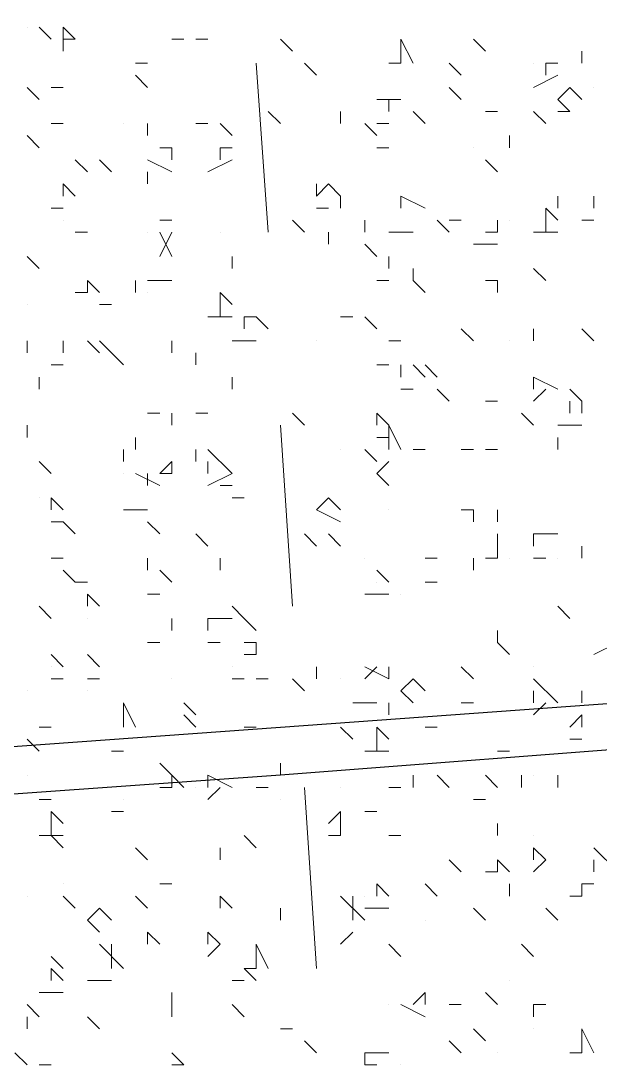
# Model space of a CAD drawing. Header units: millimetres. Extents: x 2928 to 3112, y 1220 to 1280.
# Drawn here: x 3000.5372 to 3000.6972, y 1265.699 to 1265.989 of the extents above; entities that cross this region are included whole.
import ezdxf

# ---------------------------------------------------------------- set-up
doc = ezdxf.new("R2010")
doc.units = ezdxf.units.MM

msp = doc.modelspace()

# ---------------------------------------------------------------- linework, layer by layer
at = {"color": 253, "linetype": 'Continuous', "lineweight": -2, "true_color": 0x9a9a9a}
for points in [[(3000.72217, 1264.49062), (3001.62218, 1264.55729), (3001.48551, 1266.46398), (3001.1255, 1266.43731), (3001.17217, 1265.82397), (3000.60883, 1265.78064)], [(3000.00882, 1266.36731), (3000.05549, 1265.75397), (3000.60883, 1265.79397), (3001.16217, 1265.83397), (3001.1155, 1266.44731)], [(3000.60883, 1265.78064), (3000.04549, 1265.74064), (3000.00216, 1266.35731), (2999.64548, 1266.32731), (2999.78549, 1264.42395), (3000.6855, 1264.49062)]]:
    msp.add_lwpolyline(points, dxfattribs=at)
at = {"color": 92, "linetype": 'Continuous', "lineweight": 5, "true_color": 0x00b800}
for points in [[(3000.53883, 1265.98731), (3000.53883, 1265.98731)], [(3000.67883, 1265.97731), (3000.67883, 1265.97731)], [(3000.6955, 1265.97064), (3000.6955, 1265.97064)], [(3000.5655, 1265.96064), (3000.5655, 1265.96064)], [(3000.5955, 1265.95397), (3000.5955, 1265.95397)], [(3000.66217, 1265.95397), (3000.66217, 1265.95397)], [(3000.54883, 1265.93397), (3000.54883, 1265.93397)], [(3000.67217, 1265.93397), (3000.67217, 1265.93397)], [(3000.57216, 1265.93064), (3000.57216, 1265.93064)], [(3000.59216, 1265.93064), (3000.59216, 1265.93064)], [(3000.6455, 1265.93064), (3000.6455, 1265.93064)], [(3000.57216, 1265.91397), (3000.57216, 1265.91397)], [(3000.53883, 1265.91064), (3000.53883, 1265.91064)], [(3000.61883, 1265.90064), (3000.61883, 1265.90064)], [(3000.67217, 1265.90064), (3000.67217, 1265.90064)], [(3000.54216, 1265.88731), (3000.54216, 1265.88731)], [(3000.6255, 1265.87064), (3000.6255, 1265.87064)], [(3000.64216, 1265.87064), (3000.64216, 1265.87064)], [(3000.5655, 1265.86397), (3000.5655, 1265.86397)], [(3000.54216, 1265.85731), (3000.54216, 1265.85731)], [(3000.63883, 1265.85397), (3000.63883, 1265.85397)], [(3000.63216, 1265.84064), (3000.63216, 1265.84064)], [(3000.67217, 1265.84064), (3000.67217, 1265.84064)], [(3000.6855, 1265.84064), (3000.6855, 1265.84064)], [(3000.6355, 1265.83397), (3000.6355, 1265.83397)], [(3000.63883, 1265.83064), (3000.63883, 1265.83064)], [(3000.64216, 1265.83064), (3000.64216, 1265.83064)], [(3000.5555, 1265.82397), (3000.5555, 1265.82397)], [(3000.66883, 1265.81731), (3000.66883, 1265.81731)], [(3000.5455, 1265.81064), (3000.5455, 1265.81064)], [(3000.5955, 1265.81064), (3000.5955, 1265.81064)], [(3000.63216, 1265.81064), (3000.63216, 1265.81064)], [(3000.67883, 1265.81064), (3000.67883, 1265.81064)], [(3000.57883, 1265.80731), (3000.57883, 1265.80731)], [(3000.6255, 1265.80731), (3000.6255, 1265.80731)], [(3000.66217, 1265.80731), (3000.66217, 1265.80731)], [(3000.53883, 1265.80397), (3000.53883, 1265.80397)], [(3000.5555, 1265.80397), (3000.5555, 1265.80397)], [(3000.53883, 1265.78064), (3000.53883, 1265.78064)], [(3000.67883, 1265.78064), (3000.67883, 1265.78064)], [(3000.5855, 1265.7773), (3000.5855, 1265.7773)], [(3000.6255, 1265.7773), (3000.6255, 1265.7773)], [(3000.5655, 1265.77397), (3000.5655, 1265.77397)], [(3000.5655, 1265.77397), (3000.5655, 1265.77397)], [(3000.60883, 1265.77397), (3000.60883, 1265.77397)], [(3000.67883, 1265.76397), (3000.67883, 1265.76397)], [(3000.54883, 1265.75064), (3000.54883, 1265.75064)], [(3000.53883, 1265.7473), (3000.53883, 1265.7473)], [(3000.63216, 1265.7473), (3000.63216, 1265.7473)], [(3000.64883, 1265.74064), (3000.64883, 1265.74064)], [(3000.60216, 1265.7273), (3000.60216, 1265.7273)], [(3000.67217, 1265.72397), (3000.67217, 1265.72397)], [(3000.63883, 1265.7173), (3000.63883, 1265.7173)], [(3000.6455, 1265.7173), (3000.6455, 1265.7173)], [(3000.67883, 1265.7173), (3000.67883, 1265.7173)], [(3000.67883, 1265.71064), (3000.67883, 1265.71064)], [(3000.66883, 1265.70397), (3000.66883, 1265.70397)], [(3000.69217, 1265.70397), (3000.69217, 1265.70397)], [(3000.64216, 1265.70064), (3000.64216, 1265.70064)]]:
    msp.add_lwpolyline(points, close=True, dxfattribs=at)
for points in [[(3000.5455, 1265.98397), (3000.54216, 1265.98731), (3000.54216, 1265.98731)], [(3000.54883, 1265.98731), (3000.55216, 1265.98397), (3000.55216, 1265.98397)], [(3000.54883, 1265.98731), (3000.54883, 1265.98397), (3000.54883, 1265.98397)], [(3000.54883, 1265.98064), (3000.54883, 1265.98397), (3000.54883, 1265.98397)], [(3000.55216, 1265.98397), (3000.54883, 1265.98397), (3000.54883, 1265.98397)], [(3000.57883, 1265.98397), (3000.58216, 1265.98397), (3000.58216, 1265.98397)], [(3000.58883, 1265.98397), (3000.5855, 1265.98397), (3000.5855, 1265.98397)], [(3000.61216, 1265.98064), (3000.60883, 1265.98397), (3000.60883, 1265.98397)], [(3000.64216, 1265.98397), (3000.6455, 1265.97731), (3000.6455, 1265.97731)], [(3000.64216, 1265.98397), (3000.64216, 1265.97731), (3000.64216, 1265.97731)], [(3000.6655, 1265.98064), (3000.66217, 1265.98397), (3000.66217, 1265.98397)], [(3000.69217, 1265.97731), (3000.69217, 1265.98064), (3000.69217, 1265.98064)], [(3000.57216, 1265.97731), (3000.56883, 1265.97731), (3000.56883, 1265.97731)], [(3000.61883, 1265.97397), (3000.6155, 1265.97731), (3000.6155, 1265.97731)], [(3000.63883, 1265.97731), (3000.64216, 1265.97731), (3000.64216, 1265.97731)], [(3000.65883, 1265.97397), (3000.6555, 1265.97731), (3000.6555, 1265.97731)], [(3000.68217, 1265.97731), (3000.6855, 1265.97731), (3000.6855, 1265.97731)], [(3000.68217, 1265.97731), (3000.68217, 1265.97397), (3000.68217, 1265.97397)], [(3000.57216, 1265.97064), (3000.56883, 1265.97397), (3000.56883, 1265.97397)], [(3000.67883, 1265.97064), (3000.6855, 1265.97397), (3000.6855, 1265.97397)], [(3000.54216, 1265.96731), (3000.53883, 1265.97064), (3000.53883, 1265.97064)], [(3000.54883, 1265.97064), (3000.5455, 1265.97064), (3000.5455, 1265.97064)], [(3000.65883, 1265.96731), (3000.6555, 1265.97064), (3000.6555, 1265.97064)], [(3000.68883, 1265.97064), (3000.6855, 1265.96731), (3000.6855, 1265.96731)], [(3000.68883, 1265.97064), (3000.69217, 1265.96731), (3000.69217, 1265.96731)], [(3000.63883, 1265.96731), (3000.6355, 1265.96731), (3000.6355, 1265.96731)], [(3000.63883, 1265.96731), (3000.64216, 1265.96731), (3000.64216, 1265.96731)], [(3000.63883, 1265.96731), (3000.63883, 1265.96397), (3000.63883, 1265.96397)], [(3000.6855, 1265.96731), (3000.68883, 1265.96397), (3000.68883, 1265.96397)], [(3000.60883, 1265.96064), (3000.6055, 1265.96397), (3000.6055, 1265.96397)], [(3000.6255, 1265.96064), (3000.6255, 1265.96397), (3000.6255, 1265.96397)], [(3000.64883, 1265.96064), (3000.6455, 1265.96397), (3000.6455, 1265.96397)], [(3000.66883, 1265.96397), (3000.6655, 1265.96397), (3000.6655, 1265.96397)], [(3000.68217, 1265.96064), (3000.67883, 1265.96397), (3000.67883, 1265.96397)], [(3000.68883, 1265.96397), (3000.6855, 1265.96397), (3000.6855, 1265.96397)], [(3000.54883, 1265.96064), (3000.5455, 1265.96064), (3000.5455, 1265.96064)], [(3000.57216, 1265.95731), (3000.57216, 1265.96064), (3000.57216, 1265.96064)], [(3000.58883, 1265.96064), (3000.5855, 1265.96064), (3000.5855, 1265.96064)], [(3000.5955, 1265.95731), (3000.59216, 1265.96064), (3000.59216, 1265.96064)], [(3000.6355, 1265.95731), (3000.63216, 1265.96064), (3000.63216, 1265.96064)], [(3000.6355, 1265.96064), (3000.63883, 1265.96064), (3000.63883, 1265.96064)], [(3000.54216, 1265.95397), (3000.53883, 1265.95731), (3000.53883, 1265.95731)], [(3000.67217, 1265.95397), (3000.67217, 1265.95731), (3000.67217, 1265.95731)], [(3000.57883, 1265.95397), (3000.5755, 1265.95397), (3000.5755, 1265.95397)], [(3000.57883, 1265.95397), (3000.57883, 1265.95064), (3000.57883, 1265.95064)], [(3000.59216, 1265.95397), (3000.5955, 1265.95397), (3000.5955, 1265.95397)], [(3000.59216, 1265.95397), (3000.59216, 1265.95064), (3000.59216, 1265.95064)], [(3000.63883, 1265.95397), (3000.6355, 1265.95397), (3000.6355, 1265.95397)], [(3000.5555, 1265.94731), (3000.55216, 1265.95064), (3000.55216, 1265.95064)], [(3000.56216, 1265.94731), (3000.55883, 1265.95064), (3000.55883, 1265.95064)], [(3000.57216, 1265.95064), (3000.57883, 1265.94731), (3000.57883, 1265.94731)], [(3000.58883, 1265.94731), (3000.5955, 1265.95064), (3000.5955, 1265.95064)], [(3000.66883, 1265.94731), (3000.6655, 1265.95064), (3000.6655, 1265.95064)], [(3000.57216, 1265.94397), (3000.57216, 1265.94731), (3000.57216, 1265.94731)], [(3000.54883, 1265.94397), (3000.55216, 1265.94064), (3000.55216, 1265.94064)], [(3000.54883, 1265.94397), (3000.54883, 1265.94064), (3000.54883, 1265.94064)], [(3000.62216, 1265.94397), (3000.61883, 1265.94064), (3000.61883, 1265.94064)], [(3000.61883, 1265.94064), (3000.61883, 1265.94397), (3000.61883, 1265.94397)], [(3000.62216, 1265.94397), (3000.6255, 1265.94064), (3000.6255, 1265.94064)], [(3000.6255, 1265.93731), (3000.6255, 1265.94064), (3000.6255, 1265.94064)], [(3000.64216, 1265.94064), (3000.64883, 1265.93731), (3000.64883, 1265.93731)], [(3000.64216, 1265.94064), (3000.64216, 1265.93731), (3000.64216, 1265.93731)], [(3000.6855, 1265.93731), (3000.6855, 1265.94064), (3000.6855, 1265.94064)], [(3000.6955, 1265.93731), (3000.6955, 1265.94064), (3000.6955, 1265.94064)], [(3000.5455, 1265.93731), (3000.54883, 1265.93731), (3000.54883, 1265.93731)], [(3000.61883, 1265.93731), (3000.62216, 1265.93731), (3000.62216, 1265.93731)], [(3000.68217, 1265.93731), (3000.6855, 1265.93397), (3000.6855, 1265.93397)], [(3000.68217, 1265.93731), (3000.68217, 1265.93064), (3000.68217, 1265.93064)], [(3000.57883, 1265.93397), (3000.5755, 1265.93397), (3000.5755, 1265.93397)], [(3000.6155, 1265.93064), (3000.61216, 1265.93397), (3000.61216, 1265.93397)], [(3000.63216, 1265.93064), (3000.63216, 1265.93397), (3000.63216, 1265.93397)], [(3000.6555, 1265.93064), (3000.65216, 1265.93397), (3000.65216, 1265.93397)], [(3000.65883, 1265.93397), (3000.6555, 1265.93397), (3000.6555, 1265.93397)], [(3000.66883, 1265.93397), (3000.66883, 1265.93064), (3000.66883, 1265.93064)], [(3000.6955, 1265.93397), (3000.69217, 1265.93397), (3000.69217, 1265.93397)], [(3000.5555, 1265.93064), (3000.55216, 1265.93064), (3000.55216, 1265.93064)], [(3000.5755, 1265.93064), (3000.57883, 1265.92397), (3000.57883, 1265.92397)], [(3000.57883, 1265.93064), (3000.5755, 1265.92397), (3000.5755, 1265.92397)], [(3000.62216, 1265.92731), (3000.62216, 1265.93064), (3000.62216, 1265.93064)], [(3000.63883, 1265.93064), (3000.6455, 1265.93064), (3000.6455, 1265.93064)], [(3000.66883, 1265.93064), (3000.6655, 1265.93064), (3000.6655, 1265.93064)], [(3000.67883, 1265.93064), (3000.6855, 1265.93064), (3000.6855, 1265.93064)], [(3000.6355, 1265.92397), (3000.63216, 1265.92731), (3000.63216, 1265.92731)], [(3000.66217, 1265.92731), (3000.66883, 1265.92731), (3000.66883, 1265.92731)], [(3000.54216, 1265.92064), (3000.53883, 1265.92397), (3000.53883, 1265.92397)], [(3000.5955, 1265.92064), (3000.5955, 1265.92397), (3000.5955, 1265.92397)], [(3000.63883, 1265.92397), (3000.63883, 1265.92064), (3000.63883, 1265.92064)], [(3000.63883, 1265.92397), (3000.63883, 1265.92064), (3000.63883, 1265.92064)], [(3000.6455, 1265.91731), (3000.6455, 1265.92064), (3000.6455, 1265.92064)], [(3000.68217, 1265.91731), (3000.67883, 1265.92064), (3000.67883, 1265.92064)], [(3000.5555, 1265.91731), (3000.55883, 1265.91397), (3000.55883, 1265.91397)], [(3000.5555, 1265.91731), (3000.5555, 1265.91397), (3000.5555, 1265.91397)], [(3000.56883, 1265.91397), (3000.56883, 1265.91731), (3000.56883, 1265.91731)], [(3000.57216, 1265.91731), (3000.57883, 1265.91731), (3000.57883, 1265.91731)], [(3000.6355, 1265.91731), (3000.63883, 1265.91731), (3000.63883, 1265.91731)], [(3000.64883, 1265.91397), (3000.6455, 1265.91731), (3000.6455, 1265.91731)], [(3000.66883, 1265.91731), (3000.6655, 1265.91731), (3000.6655, 1265.91731)], [(3000.66883, 1265.91397), (3000.66883, 1265.91731), (3000.66883, 1265.91731)], [(3000.55216, 1265.91397), (3000.5555, 1265.91397), (3000.5555, 1265.91397)], [(3000.59216, 1265.91397), (3000.5955, 1265.91064), (3000.5955, 1265.91064)], [(3000.59216, 1265.91397), (3000.59216, 1265.90731), (3000.59216, 1265.90731)], [(3000.56216, 1265.91064), (3000.55883, 1265.91064), (3000.55883, 1265.91064)], [(3000.58883, 1265.90731), (3000.5955, 1265.90731), (3000.5955, 1265.90731)], [(3000.60216, 1265.90731), (3000.59883, 1265.90731), (3000.59883, 1265.90731)], [(3000.59883, 1265.90731), (3000.59883, 1265.90397), (3000.59883, 1265.90397)], [(3000.62883, 1265.90731), (3000.6255, 1265.90731), (3000.6255, 1265.90731)], [(3000.6355, 1265.90397), (3000.63216, 1265.90731), (3000.63216, 1265.90731)], [(3000.66217, 1265.90064), (3000.65883, 1265.90397), (3000.65883, 1265.90397)], [(3000.66217, 1265.90064), (3000.65883, 1265.90397), (3000.65883, 1265.90397)], [(3000.67883, 1265.90064), (3000.67883, 1265.90397), (3000.67883, 1265.90397)], [(3000.6955, 1265.90064), (3000.69217, 1265.90397), (3000.69217, 1265.90397)], [(3000.53883, 1265.89731), (3000.53883, 1265.90064), (3000.53883, 1265.90064)], [(3000.54883, 1265.90064), (3000.54883, 1265.89731), (3000.54883, 1265.89731)], [(3000.54883, 1265.90064), (3000.54883, 1265.89731), (3000.54883, 1265.89731)], [(3000.55883, 1265.89731), (3000.5555, 1265.90064), (3000.5555, 1265.90064)], [(3000.56216, 1265.89731), (3000.55883, 1265.90064), (3000.55883, 1265.90064)], [(3000.57883, 1265.89731), (3000.57883, 1265.90064), (3000.57883, 1265.90064)], [(3000.5955, 1265.90064), (3000.60216, 1265.90064), (3000.60216, 1265.90064)], [(3000.60216, 1265.90064), (3000.59883, 1265.90064), (3000.59883, 1265.90064)], [(3000.64216, 1265.90064), (3000.63883, 1265.90064), (3000.63883, 1265.90064)], [(3000.5655, 1265.89397), (3000.56216, 1265.89731), (3000.56216, 1265.89731)], [(3000.5855, 1265.89397), (3000.5855, 1265.89731), (3000.5855, 1265.89731)], [(3000.5455, 1265.89397), (3000.54883, 1265.89397), (3000.54883, 1265.89397)], [(3000.63883, 1265.89397), (3000.6355, 1265.89397), (3000.6355, 1265.89397)], [(3000.64216, 1265.89397), (3000.64216, 1265.89064), (3000.64216, 1265.89064)], [(3000.6455, 1265.89397), (3000.64883, 1265.89064), (3000.64883, 1265.89064)], [(3000.65216, 1265.89064), (3000.64883, 1265.89397), (3000.64883, 1265.89397)], [(3000.54216, 1265.88731), (3000.54216, 1265.89064), (3000.54216, 1265.89064)], [(3000.5955, 1265.88731), (3000.5955, 1265.89064), (3000.5955, 1265.89064)], [(3000.67883, 1265.89064), (3000.6855, 1265.88731), (3000.6855, 1265.88731)], [(3000.67883, 1265.89064), (3000.67883, 1265.88731), (3000.67883, 1265.88731)], [(3000.64216, 1265.88731), (3000.6455, 1265.88731), (3000.6455, 1265.88731)], [(3000.6555, 1265.88397), (3000.65216, 1265.88731), (3000.65216, 1265.88731)], [(3000.67883, 1265.88397), (3000.68217, 1265.88731), (3000.68217, 1265.88731)], [(3000.69217, 1265.88397), (3000.68883, 1265.88731), (3000.68883, 1265.88731)], [(3000.66883, 1265.88397), (3000.6655, 1265.88397), (3000.6655, 1265.88397)], [(3000.68883, 1265.88397), (3000.68883, 1265.88064), (3000.68883, 1265.88064)], [(3000.69217, 1265.88397), (3000.69217, 1265.88064), (3000.69217, 1265.88064)], [(3000.5755, 1265.88064), (3000.57216, 1265.88064), (3000.57216, 1265.88064)], [(3000.57883, 1265.87731), (3000.57883, 1265.88064), (3000.57883, 1265.88064)], [(3000.58883, 1265.88064), (3000.5855, 1265.88064), (3000.5855, 1265.88064)], [(3000.6155, 1265.87731), (3000.61216, 1265.88064), (3000.61216, 1265.88064)], [(3000.6355, 1265.88064), (3000.63883, 1265.87731), (3000.63883, 1265.87731)], [(3000.6355, 1265.88064), (3000.6355, 1265.87731), (3000.6355, 1265.87731)], [(3000.67883, 1265.87731), (3000.6755, 1265.88064), (3000.6755, 1265.88064)], [(3000.53883, 1265.87397), (3000.53883, 1265.87731), (3000.53883, 1265.87731)], [(3000.63883, 1265.87731), (3000.64216, 1265.87064), (3000.64216, 1265.87064)], [(3000.63883, 1265.87731), (3000.63883, 1265.87064), (3000.63883, 1265.87064)], [(3000.6855, 1265.87731), (3000.69217, 1265.87731), (3000.69217, 1265.87731)], [(3000.56883, 1265.87064), (3000.56883, 1265.87397), (3000.56883, 1265.87397)], [(3000.6355, 1265.87397), (3000.63883, 1265.87397), (3000.63883, 1265.87397)], [(3000.6855, 1265.87064), (3000.6855, 1265.87397), (3000.6855, 1265.87397)], [(3000.5655, 1265.86731), (3000.5655, 1265.87064), (3000.5655, 1265.87064)], [(3000.5855, 1265.86731), (3000.5855, 1265.87064), (3000.5855, 1265.87064)], [(3000.58883, 1265.87064), (3000.5955, 1265.86397), (3000.5955, 1265.86397)], [(3000.6355, 1265.86731), (3000.63216, 1265.87064), (3000.63216, 1265.87064)], [(3000.64883, 1265.87064), (3000.6455, 1265.87064), (3000.6455, 1265.87064)], [(3000.66217, 1265.87064), (3000.65883, 1265.87064), (3000.65883, 1265.87064)], [(3000.66883, 1265.87064), (3000.6655, 1265.87064), (3000.6655, 1265.87064)], [(3000.5455, 1265.86397), (3000.54216, 1265.86731), (3000.54216, 1265.86731)], [(3000.57883, 1265.86731), (3000.5755, 1265.86397), (3000.5755, 1265.86397)], [(3000.57883, 1265.86731), (3000.57883, 1265.86397), (3000.57883, 1265.86397)], [(3000.58883, 1265.86731), (3000.58883, 1265.86397), (3000.58883, 1265.86397)], [(3000.6355, 1265.86397), (3000.63883, 1265.86731), (3000.63883, 1265.86731)], [(3000.56883, 1265.86397), (3000.5755, 1265.86064), (3000.5755, 1265.86064)], [(3000.57216, 1265.86397), (3000.57216, 1265.86064), (3000.57216, 1265.86064)], [(3000.5755, 1265.86397), (3000.57883, 1265.86397), (3000.57883, 1265.86397)], [(3000.58883, 1265.86064), (3000.5955, 1265.86397), (3000.5955, 1265.86397)], [(3000.63883, 1265.86064), (3000.6355, 1265.86397), (3000.6355, 1265.86397)], [(3000.5955, 1265.86064), (3000.59216, 1265.86064), (3000.59216, 1265.86064)], [(3000.5455, 1265.85731), (3000.54883, 1265.85397), (3000.54883, 1265.85397)], [(3000.5455, 1265.85731), (3000.5455, 1265.85397), (3000.5455, 1265.85397)], [(3000.59883, 1265.85731), (3000.5955, 1265.85731), (3000.5955, 1265.85731)], [(3000.62216, 1265.85731), (3000.61883, 1265.85397), (3000.61883, 1265.85397)], [(3000.62216, 1265.85731), (3000.6255, 1265.85397), (3000.6255, 1265.85397)], [(3000.5655, 1265.85397), (3000.57216, 1265.85397), (3000.57216, 1265.85397)], [(3000.61883, 1265.85397), (3000.6255, 1265.85064), (3000.6255, 1265.85064)], [(3000.66217, 1265.85397), (3000.65883, 1265.85397), (3000.65883, 1265.85397)], [(3000.66217, 1265.85064), (3000.66217, 1265.85397), (3000.66217, 1265.85397)], [(3000.66883, 1265.85064), (3000.66883, 1265.85397), (3000.66883, 1265.85397)], [(3000.5455, 1265.85064), (3000.54883, 1265.85064), (3000.54883, 1265.85064)], [(3000.55216, 1265.84731), (3000.54883, 1265.85064), (3000.54883, 1265.85064)], [(3000.5755, 1265.84731), (3000.57216, 1265.85064), (3000.57216, 1265.85064)], [(3000.58883, 1265.84397), (3000.5855, 1265.84731), (3000.5855, 1265.84731)], [(3000.61883, 1265.84397), (3000.6155, 1265.84731), (3000.6155, 1265.84731)], [(3000.6255, 1265.84397), (3000.62216, 1265.84731), (3000.62216, 1265.84731)], [(3000.66883, 1265.84731), (3000.66883, 1265.84064), (3000.66883, 1265.84064)], [(3000.66883, 1265.84731), (3000.66883, 1265.84064), (3000.66883, 1265.84064)], [(3000.67883, 1265.84731), (3000.6855, 1265.84731), (3000.6855, 1265.84731)], [(3000.67883, 1265.84731), (3000.67883, 1265.84397), (3000.67883, 1265.84397)], [(3000.69217, 1265.84064), (3000.69217, 1265.84397), (3000.69217, 1265.84397)], [(3000.54883, 1265.84064), (3000.5455, 1265.84064), (3000.5455, 1265.84064)], [(3000.57216, 1265.83731), (3000.57216, 1265.84064), (3000.57216, 1265.84064)], [(3000.59216, 1265.83731), (3000.59216, 1265.84064), (3000.59216, 1265.84064)], [(3000.65216, 1265.84064), (3000.64883, 1265.84064), (3000.64883, 1265.84064)], [(3000.66217, 1265.83731), (3000.66217, 1265.84064), (3000.66217, 1265.84064)], [(3000.66217, 1265.83731), (3000.66217, 1265.84064), (3000.66217, 1265.84064)], [(3000.6655, 1265.84064), (3000.66883, 1265.84064), (3000.66883, 1265.84064)], [(3000.67883, 1265.84064), (3000.68217, 1265.84064), (3000.68217, 1265.84064)], [(3000.55216, 1265.83397), (3000.54883, 1265.83731), (3000.54883, 1265.83731)], [(3000.57883, 1265.83397), (3000.5755, 1265.83731), (3000.5755, 1265.83731)], [(3000.6355, 1265.83731), (3000.63883, 1265.83397), (3000.63883, 1265.83397)], [(3000.5555, 1265.83397), (3000.55216, 1265.83397), (3000.55216, 1265.83397)], [(3000.65216, 1265.83397), (3000.64883, 1265.83397), (3000.64883, 1265.83397)], [(3000.5555, 1265.83064), (3000.55883, 1265.82731), (3000.55883, 1265.82731)], [(3000.5555, 1265.83064), (3000.5555, 1265.82731), (3000.5555, 1265.82731)], [(3000.5755, 1265.83064), (3000.57216, 1265.83064), (3000.57216, 1265.83064)], [(3000.63216, 1265.83064), (3000.63883, 1265.83064), (3000.63883, 1265.83064)], [(3000.5455, 1265.82397), (3000.54216, 1265.82731), (3000.54216, 1265.82731)], [(3000.59883, 1265.82397), (3000.5955, 1265.82731), (3000.5955, 1265.82731)], [(3000.68883, 1265.82397), (3000.6855, 1265.82731), (3000.6855, 1265.82731)], [(3000.57883, 1265.82064), (3000.57883, 1265.82397), (3000.57883, 1265.82397)], [(3000.58883, 1265.82397), (3000.5955, 1265.82397), (3000.5955, 1265.82397)], [(3000.58883, 1265.82397), (3000.58883, 1265.82064), (3000.58883, 1265.82064)], [(3000.60216, 1265.82064), (3000.59883, 1265.82397), (3000.59883, 1265.82397)], [(3000.66883, 1265.81731), (3000.66883, 1265.82064), (3000.66883, 1265.82064)], [(3000.5755, 1265.81731), (3000.57216, 1265.81731), (3000.57216, 1265.81731)], [(3000.58883, 1265.81731), (3000.59216, 1265.81731), (3000.59216, 1265.81731)], [(3000.60216, 1265.81731), (3000.59883, 1265.81731), (3000.59883, 1265.81731)], [(3000.60216, 1265.81731), (3000.60216, 1265.81397), (3000.60216, 1265.81397)], [(3000.67217, 1265.81397), (3000.66883, 1265.81731), (3000.66883, 1265.81731)], [(3000.6955, 1265.81397), (3000.70217, 1265.81731), (3000.70217, 1265.81731)], [(3000.5455, 1265.81397), (3000.54883, 1265.81064), (3000.54883, 1265.81064)], [(3000.55883, 1265.81064), (3000.5555, 1265.81397), (3000.5555, 1265.81397)], [(3000.59883, 1265.81397), (3000.60216, 1265.81397), (3000.60216, 1265.81397)], [(3000.61883, 1265.80731), (3000.61883, 1265.81064), (3000.61883, 1265.81064)], [(3000.63216, 1265.81064), (3000.63883, 1265.80731), (3000.63883, 1265.80731)], [(3000.6355, 1265.81064), (3000.63216, 1265.80731), (3000.63216, 1265.80731)], [(3000.63883, 1265.80731), (3000.63883, 1265.81064), (3000.63883, 1265.81064)], [(3000.66217, 1265.80731), (3000.65883, 1265.81064), (3000.65883, 1265.81064)], [(3000.5455, 1265.80731), (3000.54883, 1265.80731), (3000.54883, 1265.80731)], [(3000.55883, 1265.80731), (3000.5555, 1265.80731), (3000.5555, 1265.80731)], [(3000.59883, 1265.80731), (3000.5955, 1265.80731), (3000.5955, 1265.80731)], [(3000.6055, 1265.80731), (3000.60216, 1265.80731), (3000.60216, 1265.80731)], [(3000.6455, 1265.80731), (3000.64216, 1265.80397), (3000.64216, 1265.80397)], [(3000.6455, 1265.80731), (3000.64883, 1265.80397), (3000.64883, 1265.80397)], [(3000.67883, 1265.80731), (3000.6855, 1265.80064), (3000.6855, 1265.80064)], [(3000.64216, 1265.80397), (3000.6455, 1265.80064), (3000.6455, 1265.80064)], [(3000.67883, 1265.80397), (3000.67883, 1265.80064), (3000.67883, 1265.80064)], [(3000.69217, 1265.80064), (3000.69217, 1265.80397), (3000.69217, 1265.80397)], [(3000.5655, 1265.80064), (3000.56883, 1265.79397), (3000.56883, 1265.79397)], [(3000.5655, 1265.80064), (3000.5655, 1265.79397), (3000.5655, 1265.79397)], [(3000.5855, 1265.79731), (3000.58216, 1265.80064), (3000.58216, 1265.80064)], [(3000.62883, 1265.80064), (3000.6355, 1265.80064), (3000.6355, 1265.80064)], [(3000.63883, 1265.79731), (3000.63883, 1265.80064), (3000.63883, 1265.80064)], [(3000.66217, 1265.80064), (3000.65883, 1265.80064), (3000.65883, 1265.80064)], [(3000.67883, 1265.79731), (3000.68217, 1265.80064), (3000.68217, 1265.80064)], [(3000.5855, 1265.79397), (3000.58216, 1265.79731), (3000.58216, 1265.79731)], [(3000.69217, 1265.79731), (3000.68883, 1265.79397), (3000.68883, 1265.79397)], [(3000.69217, 1265.79731), (3000.69217, 1265.79397), (3000.69217, 1265.79397)], [(3000.5455, 1265.79397), (3000.54216, 1265.79397), (3000.54216, 1265.79397)], [(3000.60216, 1265.79397), (3000.59883, 1265.79397), (3000.59883, 1265.79397)], [(3000.62883, 1265.79064), (3000.6255, 1265.79397), (3000.6255, 1265.79397)], [(3000.6355, 1265.79397), (3000.63883, 1265.79064), (3000.63883, 1265.79064)], [(3000.6355, 1265.79397), (3000.6355, 1265.7873), (3000.6355, 1265.7873)], [(3000.65216, 1265.79397), (3000.64883, 1265.79397), (3000.64883, 1265.79397)], [(3000.54216, 1265.7873), (3000.53883, 1265.79064), (3000.53883, 1265.79064)], [(3000.68883, 1265.79064), (3000.69217, 1265.79064), (3000.69217, 1265.79064)], [(3000.56216, 1265.7873), (3000.5655, 1265.7873), (3000.5655, 1265.7873)], [(3000.63216, 1265.7873), (3000.63883, 1265.7873), (3000.63883, 1265.7873)], [(3000.67217, 1265.7873), (3000.66883, 1265.7873), (3000.66883, 1265.7873)], [(3000.57883, 1265.78064), (3000.5755, 1265.78397), (3000.5755, 1265.78397)], [(3000.60883, 1265.78064), (3000.60883, 1265.78397), (3000.60883, 1265.78397)], [(3000.57883, 1265.78064), (3000.58216, 1265.7773), (3000.58216, 1265.7773)], [(3000.57883, 1265.78064), (3000.57883, 1265.7773), (3000.57883, 1265.7773)], [(3000.58883, 1265.78064), (3000.5955, 1265.7773), (3000.5955, 1265.7773)], [(3000.58883, 1265.78064), (3000.58883, 1265.7773), (3000.58883, 1265.7773)], [(3000.6455, 1265.7773), (3000.6455, 1265.78064), (3000.6455, 1265.78064)], [(3000.6555, 1265.7773), (3000.65216, 1265.78064), (3000.65216, 1265.78064)], [(3000.66883, 1265.7773), (3000.6655, 1265.78064), (3000.6655, 1265.78064)], [(3000.6755, 1265.7773), (3000.6755, 1265.78064), (3000.6755, 1265.78064)], [(3000.6855, 1265.7773), (3000.6855, 1265.78064), (3000.6855, 1265.78064)], [(3000.5755, 1265.7773), (3000.57883, 1265.7773), (3000.57883, 1265.7773)], [(3000.58883, 1265.77397), (3000.59216, 1265.7773), (3000.59216, 1265.7773)], [(3000.6055, 1265.7773), (3000.60216, 1265.7773), (3000.60216, 1265.7773)], [(3000.6055, 1265.7773), (3000.60216, 1265.7773), (3000.60216, 1265.7773)], [(3000.64216, 1265.7773), (3000.63883, 1265.7773), (3000.63883, 1265.7773)], [(3000.5455, 1265.77397), (3000.54216, 1265.77397), (3000.54216, 1265.77397)], [(3000.5455, 1265.77397), (3000.54216, 1265.77397), (3000.54216, 1265.77397)], [(3000.6655, 1265.77397), (3000.66217, 1265.77397), (3000.66217, 1265.77397)], [(3000.5455, 1265.77064), (3000.54883, 1265.7673), (3000.54883, 1265.7673)], [(3000.5455, 1265.77064), (3000.5455, 1265.76397), (3000.5455, 1265.76397)], [(3000.5655, 1265.77064), (3000.56216, 1265.77064), (3000.56216, 1265.77064)], [(3000.6255, 1265.77064), (3000.62216, 1265.7673), (3000.62216, 1265.7673)], [(3000.6255, 1265.77064), (3000.6255, 1265.76397), (3000.6255, 1265.76397)], [(3000.6355, 1265.77064), (3000.63216, 1265.77064), (3000.63216, 1265.77064)], [(3000.66883, 1265.76397), (3000.66883, 1265.7673), (3000.66883, 1265.7673)], [(3000.54216, 1265.76397), (3000.54883, 1265.76397), (3000.54883, 1265.76397)], [(3000.54883, 1265.76064), (3000.5455, 1265.76397), (3000.5455, 1265.76397)], [(3000.60216, 1265.76064), (3000.59883, 1265.76397), (3000.59883, 1265.76397)], [(3000.62216, 1265.76397), (3000.6255, 1265.76397), (3000.6255, 1265.76397)], [(3000.64216, 1265.76397), (3000.63883, 1265.76397), (3000.63883, 1265.76397)], [(3000.57216, 1265.7573), (3000.56883, 1265.76064), (3000.56883, 1265.76064)], [(3000.59216, 1265.7573), (3000.59216, 1265.76064), (3000.59216, 1265.76064)], [(3000.59216, 1265.7573), (3000.59216, 1265.76064), (3000.59216, 1265.76064)], [(3000.67883, 1265.76064), (3000.68217, 1265.7573), (3000.68217, 1265.7573)], [(3000.67883, 1265.76064), (3000.67883, 1265.7573), (3000.67883, 1265.7573)], [(3000.6955, 1265.76064), (3000.70217, 1265.75397), (3000.70217, 1265.75397)], [(3000.65883, 1265.75397), (3000.6555, 1265.7573), (3000.6555, 1265.7573)], [(3000.66883, 1265.7573), (3000.67217, 1265.75397), (3000.67217, 1265.75397)], [(3000.66883, 1265.7573), (3000.66883, 1265.75397), (3000.66883, 1265.75397)], [(3000.67217, 1265.75397), (3000.66883, 1265.7573), (3000.66883, 1265.7573)], [(3000.67883, 1265.75397), (3000.68217, 1265.7573), (3000.68217, 1265.7573)], [(3000.6955, 1265.7573), (3000.6955, 1265.75397), (3000.6955, 1265.75397)], [(3000.6655, 1265.75397), (3000.66883, 1265.75397), (3000.66883, 1265.75397)], [(3000.57883, 1265.75064), (3000.5755, 1265.75064), (3000.5755, 1265.75064)], [(3000.6355, 1265.75064), (3000.63883, 1265.7473), (3000.63883, 1265.7473)], [(3000.6355, 1265.75064), (3000.6355, 1265.7473), (3000.6355, 1265.7473)], [(3000.65216, 1265.7473), (3000.64883, 1265.75064), (3000.64883, 1265.75064)], [(3000.67217, 1265.7473), (3000.67217, 1265.75064), (3000.67217, 1265.75064)], [(3000.69217, 1265.75064), (3000.6955, 1265.75064), (3000.6955, 1265.75064)], [(3000.69217, 1265.7473), (3000.69217, 1265.75064), (3000.69217, 1265.75064)], [(3000.55216, 1265.74397), (3000.54883, 1265.7473), (3000.54883, 1265.7473)], [(3000.57216, 1265.74397), (3000.56883, 1265.7473), (3000.56883, 1265.7473)], [(3000.59216, 1265.74397), (3000.59216, 1265.7473), (3000.59216, 1265.7473)], [(3000.5955, 1265.74397), (3000.59216, 1265.7473), (3000.59216, 1265.7473)], [(3000.6255, 1265.7473), (3000.63216, 1265.74064), (3000.63216, 1265.74064)], [(3000.62883, 1265.7473), (3000.62883, 1265.74064), (3000.62883, 1265.74064)], [(3000.69217, 1265.7473), (3000.68883, 1265.7473), (3000.68883, 1265.7473)], [(3000.55883, 1265.74397), (3000.5555, 1265.74064), (3000.5555, 1265.74064)], [(3000.55883, 1265.74397), (3000.56216, 1265.74064), (3000.56216, 1265.74064)], [(3000.60883, 1265.74064), (3000.60883, 1265.74397), (3000.60883, 1265.74397)], [(3000.63216, 1265.74397), (3000.63883, 1265.74397), (3000.63883, 1265.74397)], [(3000.6655, 1265.74064), (3000.66217, 1265.74397), (3000.66217, 1265.74397)], [(3000.6855, 1265.74064), (3000.68217, 1265.74397), (3000.68217, 1265.74397)], [(3000.5555, 1265.74064), (3000.55883, 1265.7373), (3000.55883, 1265.7373)], [(3000.5755, 1265.73397), (3000.57216, 1265.7373), (3000.57216, 1265.7373)], [(3000.57216, 1265.73397), (3000.57216, 1265.7373), (3000.57216, 1265.7373)], [(3000.58883, 1265.7373), (3000.59216, 1265.73397), (3000.59216, 1265.73397)], [(3000.58883, 1265.7373), (3000.58883, 1265.73397), (3000.58883, 1265.73397)], [(3000.6255, 1265.73397), (3000.62883, 1265.7373), (3000.62883, 1265.7373)], [(3000.55883, 1265.73397), (3000.5655, 1265.7273), (3000.5655, 1265.7273)], [(3000.56216, 1265.73397), (3000.56216, 1265.7273), (3000.56216, 1265.7273)], [(3000.58883, 1265.73064), (3000.59216, 1265.73397), (3000.59216, 1265.73397)], [(3000.60216, 1265.73397), (3000.6055, 1265.7273), (3000.6055, 1265.7273)], [(3000.60216, 1265.73397), (3000.60216, 1265.7273), (3000.60216, 1265.7273)], [(3000.64216, 1265.73064), (3000.63883, 1265.73397), (3000.63883, 1265.73397)], [(3000.64216, 1265.73064), (3000.63883, 1265.73397), (3000.63883, 1265.73397)], [(3000.67883, 1265.73064), (3000.6755, 1265.73397), (3000.6755, 1265.73397)], [(3000.54883, 1265.7273), (3000.5455, 1265.73064), (3000.5455, 1265.73064)], [(3000.5455, 1265.7273), (3000.54883, 1265.72397), (3000.54883, 1265.72397)], [(3000.5455, 1265.7273), (3000.5455, 1265.72397), (3000.5455, 1265.72397)], [(3000.59883, 1265.7273), (3000.60216, 1265.7273), (3000.60216, 1265.7273)], [(3000.60216, 1265.72397), (3000.59883, 1265.7273), (3000.59883, 1265.7273)], [(3000.5555, 1265.72397), (3000.56216, 1265.72397), (3000.56216, 1265.72397)], [(3000.59883, 1265.72397), (3000.5955, 1265.72397), (3000.5955, 1265.72397)], [(3000.54216, 1265.72064), (3000.54883, 1265.72064), (3000.54883, 1265.72064)], [(3000.57883, 1265.7173), (3000.57883, 1265.72064), (3000.57883, 1265.72064)], [(3000.64883, 1265.72064), (3000.6455, 1265.7173), (3000.6455, 1265.7173)], [(3000.64883, 1265.72064), (3000.64883, 1265.7173), (3000.64883, 1265.7173)], [(3000.66883, 1265.7173), (3000.6655, 1265.72064), (3000.6655, 1265.72064)], [(3000.54216, 1265.71397), (3000.53883, 1265.7173), (3000.53883, 1265.7173)], [(3000.57883, 1265.71397), (3000.57883, 1265.7173), (3000.57883, 1265.7173)], [(3000.59883, 1265.71397), (3000.5955, 1265.7173), (3000.5955, 1265.7173)], [(3000.64216, 1265.7173), (3000.64883, 1265.71397), (3000.64883, 1265.71397)], [(3000.65883, 1265.7173), (3000.6555, 1265.7173), (3000.6555, 1265.7173)], [(3000.67883, 1265.7173), (3000.68217, 1265.7173), (3000.68217, 1265.7173)], [(3000.67883, 1265.7173), (3000.67883, 1265.71397), (3000.67883, 1265.71397)], [(3000.53883, 1265.71064), (3000.53883, 1265.71397), (3000.53883, 1265.71397)], [(3000.55883, 1265.71064), (3000.5555, 1265.71397), (3000.5555, 1265.71397)], [(3000.55883, 1265.71064), (3000.5555, 1265.71397), (3000.5555, 1265.71397)], [(3000.61216, 1265.71064), (3000.60883, 1265.71064), (3000.60883, 1265.71064)], [(3000.6655, 1265.7073), (3000.66217, 1265.71064), (3000.66217, 1265.71064)], [(3000.69217, 1265.71064), (3000.6955, 1265.70397), (3000.6955, 1265.70397)], [(3000.69217, 1265.71064), (3000.69217, 1265.70397), (3000.69217, 1265.70397)], [(3000.65883, 1265.70397), (3000.6555, 1265.7073), (3000.6555, 1265.7073)], [(3000.5355, 1265.70397), (3000.53883, 1265.70064), (3000.53883, 1265.70064)], [(3000.58216, 1265.70064), (3000.57883, 1265.70397), (3000.57883, 1265.70397)], [(3000.63216, 1265.70397), (3000.63883, 1265.70397), (3000.63883, 1265.70397)], [(3000.63216, 1265.70397), (3000.63216, 1265.70064), (3000.63216, 1265.70064)], [(3000.68883, 1265.70397), (3000.69217, 1265.70397), (3000.69217, 1265.70397)], [(3000.5455, 1265.70064), (3000.54216, 1265.70064), (3000.54216, 1265.70064)], [(3000.58216, 1265.70064), (3000.57883, 1265.70064), (3000.57883, 1265.70064)], [(3000.63216, 1265.70064), (3000.6355, 1265.70064), (3000.6355, 1265.70064)]]:
    msp.add_lwpolyline(points, dxfattribs=at)
at = {"color": 7, "linetype": 'Continuous', "lineweight": 9, "true_color": 0x000007}
for points in [[(3000.6055, 1265.93064), (3000.60216, 1265.97731), (3000.60216, 1265.97731)], [(3000.6055, 1265.90397), (3000.60216, 1265.90731), (3000.60216, 1265.90731)], [(3000.61216, 1265.82731), (3000.60883, 1265.87731), (3000.60883, 1265.87731)], [(3000.6155, 1265.80397), (3000.61216, 1265.80731), (3000.61216, 1265.80731)], [(3000.61883, 1265.7273), (3000.6155, 1265.7773), (3000.6155, 1265.7773)], [(3000.61883, 1265.70397), (3000.6155, 1265.7073), (3000.6155, 1265.7073)]]:
    msp.add_lwpolyline(points, dxfattribs=at)

doc.saveas('drawing.dxf')
